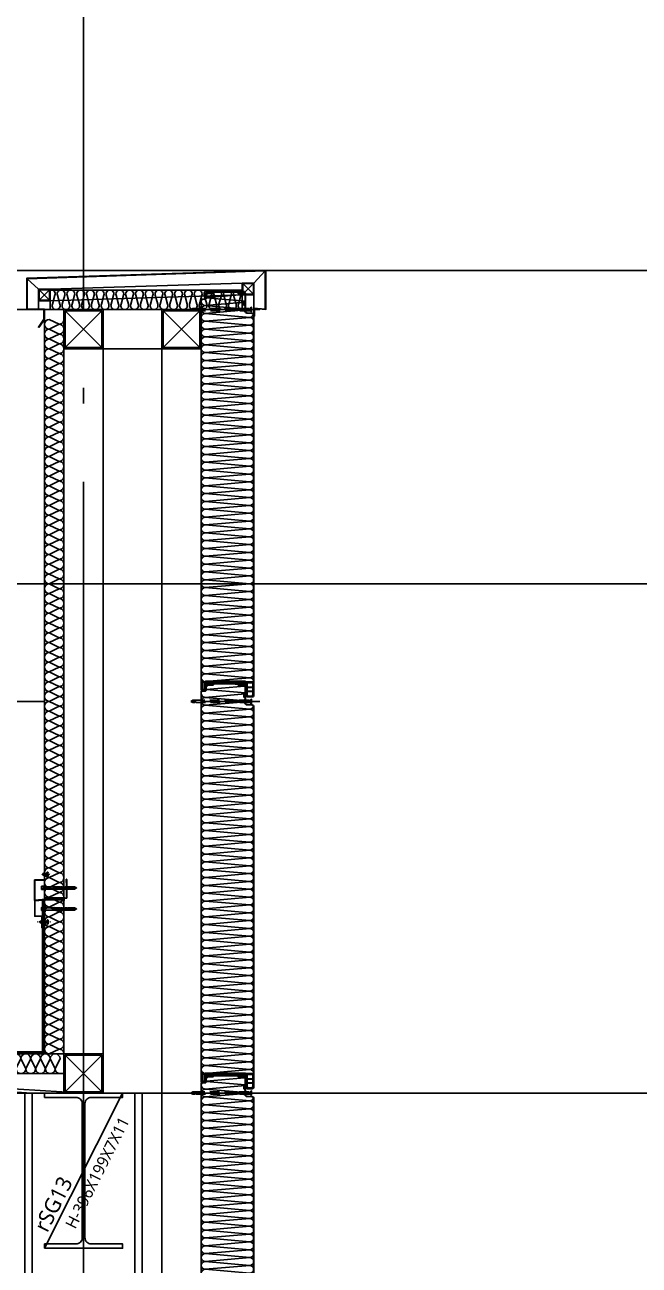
# Model space of a CAD drawing. Header units: millimetres. Extents: x 0 to 672800, y 0 to 118800.
# Drawn here: x 435750 to 437318, y 32004 to 35171 of the extents above; entities that cross this region are included whole.
import ezdxf
from ezdxf.enums import TextEntityAlignment as Align

# ---------------------------------------------------------------- set-up
doc = ezdxf.new("R2010")
doc.units = ezdxf.units.MM
doc.header["$LTSCALE"] = 200
for name, pattern in [('CEN-GAUN', [32.2, 30, -1, 0.2, -1]), ('HIDDEN', [0.375, 0.25, -0.125]), ('XR-A-SECTION$0$CEN-OC', [10, 9.25, -0.25, 0.25, -0.25])]:
    doc.linetypes.add(name, pattern=pattern)
doc.layers.get('DEFPOINTS').update_dxf_attribs({"color": 137})
for name, color, linetype in [('0-S-col', 4, 'Continuous'), ('01하지철물', 253, 'Continuous'), ('09GIRDER', 2, 'Continuous'), ('161', 161, 'Continuous'), ('6ELE', 6, 'Continuous'), ('7', 7, 'Continuous'), ('8ELE', 8, 'Continuous'), ('BOLT', 8, 'Continuous'), ('CEN', 1, 'CEN-GAUN'), ('CON', 2, 'Continuous'), ('CTR', 1, 'XR-A-SECTION$0$CEN-OC'), ('ELE-4', 4, 'Continuous'), ('ELE-6', 6, 'Continuous'), ('ELE-8', 8, 'Continuous'), ('HAT-INS', 252, 'Continuous'), ('HAT-INS1', 252, 'Continuous'), ('Insul', 252, 'Continuous'), ('PANEL', 6, 'Continuous'), ('S-253', 252, 'Continuous'), ('STEEL-E', 6, 'Continuous'), ('STL', 4, 'Continuous'), ('SYP_FLASHING', 5, 'Continuous'), ('SYP_INSUL', 252, 'Continuous'), ('SYP_RIVET', 11, 'Continuous'), ('WALL', 2, 'Continuous'), ('XR-SECTION$0$AA-WAXS-FRPR', 251, 'Continuous')]:
    doc.layers.add(name, color=color, linetype=linetype)
doc.styles.add('스타일1', font='malgun.ttf')

# ---------------------------------------------------------------- blocks, each defined once
blk = doc.blocks.new('*U294')
at = {"layer": 'HAT-INS'}
for points in [[(0, 0, 0.414214), (0.25, 0.25), (0, 0.75, -1), (0.5, 0.75), (0.25, 0.25, 0.414214), (0.5, 0)], [(0.5, 0, 0.414214), (0.75, 0.25), (0.5, 0.75, -1), (1, 0.75), (0.75, 0.25, 0.414214), (1, 0)], [(1, 0, 0.414214), (1.25, 0.25), (1, 0.75, -1), (1.5, 0.75), (1.25, 0.25, 0.414214), (1.5, 0)], [(1.5, 0, 0.414214), (1.75, 0.25), (1.5, 0.75, -1), (2, 0.75), (1.75, 0.25, 0.414214), (2, 0)], [(2, 0, 0.414214), (2.25, 0.25), (2, 0.75, -1), (2.5, 0.75), (2.25, 0.25, 0.414214), (2.5, 0)], [(2.5, 0, 0.414214), (2.75, 0.25), (2.5, 0.75, -1), (3, 0.75), (2.75, 0.25, 0.414214), (3, 0)], [(3, 0, 0.414214), (3.25, 0.25), (3, 0.75, -1), (3.5, 0.75), (3.25, 0.25, 0.414214), (3.5, 0)], [(3.5, 0, 0.414214), (3.75, 0.25), (3.5, 0.75, -1), (4, 0.75), (3.75, 0.25, 0.414214), (4, 0)], [(4, 0, 0.414214), (4.25, 0.25), (4, 0.75, -1), (4.5, 0.75), (4.25, 0.25, 0.414214), (4.5, 0)], [(4.5, 0, 0.414214), (4.75, 0.25), (4.5, 0.75, -1), (5, 0.75), (4.75, 0.25, 0.414214), (5, 0)], [(5, 0, 0.414214), (5.25, 0.25), (5, 0.75, -1), (5.5, 0.75), (5.25, 0.25, 0.414214), (5.5, 0)], [(5.5, 0, 0.414214), (5.75, 0.25), (5.5, 0.75, -1), (6, 0.75), (5.75, 0.25, 0.414214), (6, 0)], [(6, 0, 0.414214), (6.25, 0.25), (6, 0.75, -1), (6.5, 0.75), (6.25, 0.25, 0.414214), (6.5, 0)], [(6.5, 0, 0.414214), (6.75, 0.25), (6.5, 0.75, -1), (7, 0.75), (6.75, 0.25, 0.414214), (7, 0)], [(7, 0, 0.414214), (7.25, 0.25), (7, 0.75, -1), (7.5, 0.75), (7.25, 0.25, 0.414214), (7.5, 0)], [(7.5, 0, 0.414214), (7.75, 0.25), (7.5, 0.75, -1), (8, 0.75), (7.75, 0.25, 0.414214), (8, 0)], [(8, 0, 0.414214), (8.25, 0.25), (8, 0.75, -1), (8.5, 0.75), (8.25, 0.25, 0.414214), (8.5, 0)], [(8.5, 0, 0.414214), (8.75, 0.25), (8.5, 0.75, -1), (9, 0.75), (8.75, 0.25, 0.414214), (9, 0)], [(9, 0, 0.414214), (9.25, 0.25), (9, 0.75, -1), (9.5, 0.75), (9.25, 0.25, 0.414214), (9.5, 0)], [(9.5, 0, 0.414214), (9.75, 0.25), (9.5, 0.75, -1), (10, 0.75), (9.75, 0.25, 0.414214), (10, 0)], [(10, 0, 0.414214), (10.25, 0.25), (10, 0.75, -1), (10.5, 0.75), (10.25, 0.25, 0.414214), (10.5, 0)], [(10.5, 0, 0.414214), (10.75, 0.25), (10.5, 0.75, -1), (11, 0.75), (10.75, 0.25, 0.414214), (11, 0)], [(11, 0, 0.414214), (11.25, 0.25), (11, 0.75, -1), (11.5, 0.75), (11.25, 0.25, 0.414214), (11.5, 0)], [(11.5, 0, 0.414214), (11.75, 0.25), (11.5, 0.75, -1), (12, 0.75), (11.75, 0.25, 0.414214), (12, 0)], [(12, 0, 0.414214), (12.25, 0.25), (12, 0.75, -1), (12.5, 0.75), (12.25, 0.25, 0.414214), (12.5, 0)], [(12.5, 0, 0.414214), (12.75, 0.25), (12.5, 0.75, -1), (13, 0.75), (12.75, 0.25, 0.414214), (13, 0)], [(13, 0, 0.414214), (13.25, 0.25), (13, 0.75, -1), (13.5, 0.75), (13.25, 0.25, 0.414214), (13.5, 0)], [(13.5, 0, 0.414214), (13.75, 0.25), (13.5, 0.75, -1), (14, 0.75), (13.75, 0.25, 0.414214), (14, 0)], [(14, 0, 0.414214), (14.25, 0.25), (14, 0.75, -1), (14.5, 0.75), (14.25, 0.25, 0.414214), (14.5, 0)], [(14.5, 0, 0.414214), (14.75, 0.25), (14.5, 0.75, -1), (15, 0.75), (14.75, 0.25, 0.414214), (15, 0)], [(15, 0, 0.414214), (15.25, 0.25), (15, 0.75, -1), (15.5, 0.75), (15.25, 0.25, 0.414214), (15.5, 0)], [(15.5, 0, 0.414214), (15.75, 0.25), (15.5, 0.75, -1), (16, 0.75), (15.75, 0.25, 0.414214), (16, 0)], [(16, 0, 0.414214), (16.25, 0.25), (16, 0.75, -1), (16.5, 0.75), (16.25, 0.25, 0.414214), (16.5, 0)], [(16.5, 0, 0.414214), (16.75, 0.25), (16.5, 0.75, -1), (17, 0.75), (16.75, 0.25, 0.414214), (17, 0)], [(17, 0, 0.414214), (17.25, 0.25), (17, 0.75, -1), (17.5, 0.75), (17.25, 0.25, 0.414214), (17.5, 0)], [(17.5, 0, 0.414214), (17.75, 0.25), (17.5, 0.75, -1), (18, 0.75), (17.75, 0.25, 0.414214), (18, 0)], [(18, 0, 0.414214), (18.25, 0.25), (18, 0.75, -1), (18.5, 0.75), (18.25, 0.25, 0.414214), (18.5, 0)], [(18.5, 0, 0.414214), (18.75, 0.25), (18.5, 0.75, -1), (19, 0.75), (18.75, 0.25, 0.414214), (19, 0)], [(19, 0, 0.414214), (19.25, 0.25), (19, 0.75, -1), (19.5, 0.75), (19.25, 0.25, 0.414214), (19.5, 0)], [(19.5, 0, 0.414214), (19.75, 0.25), (19.5, 0.75, -1), (20, 0.75), (19.75, 0.25, 0.414214), (20, 0)], [(20, 0, 0.414214), (20.25, 0.25), (20, 0.75, -1), (20.5, 0.75), (20.25, 0.25, 0.414214), (20.5, 0)], [(20.5, 0, 0.414214), (20.75, 0.25), (20.5, 0.75, -1), (21, 0.75), (20.75, 0.25, 0.414214), (21, 0)], [(21, 0, 0.414214), (21.25, 0.25), (21, 0.75, -1), (21.5, 0.75), (21.25, 0.25, 0.414214), (21.5, 0)], [(21.5, 0, 0.414214), (21.75, 0.25), (21.5, 0.75, -1), (22, 0.75), (21.75, 0.25, 0.414214), (22, 0)], [(22, 0, 0.414214), (22.25, 0.25), (22, 0.75, -1), (22.5, 0.75), (22.25, 0.25, 0.414214), (22.5, 0)], [(22.5, 0, 0.414214), (22.75, 0.25), (22.5, 0.75, -1), (23, 0.75), (22.75, 0.25, 0.414214), (23, 0)], [(23, 0, 0.414214), (23.25, 0.25), (23, 0.75, -1), (23.5, 0.75), (23.25, 0.25, 0.414214), (23.5, 0)], [(23.5, 0, 0.414214), (23.75, 0.25), (23.5, 0.75, -1), (24, 0.75), (23.75, 0.25, 0.414214), (24, 0)], [(24, 0, 0.414214), (24.25, 0.25), (24, 0.75, -1), (24.5, 0.75), (24.25, 0.25, 0.414214), (24.5, 0)], [(24.5, 0, 0.414214), (24.75, 0.25), (24.5, 0.75, -1), (25, 0.75), (24.75, 0.25, 0.414214), (25, 0)], [(25, 0, 0.414214), (25.25, 0.25), (25, 0.75, -1), (25.5, 0.75), (25.25, 0.25, 0.414214), (25.5, 0)], [(25.5, 0, 0.414214), (25.75, 0.25), (25.5, 0.75, -1), (26, 0.75), (25.75, 0.25, 0.414214), (26, 0)], [(26, 0, 0.414214), (26.25, 0.25), (26, 0.75, -1), (26.5, 0.75), (26.25, 0.25, 0.414214), (26.5, 0)], [(26.5, 0, 0.414214), (26.75, 0.25), (26.5, 0.75, -1), (27, 0.75), (26.75, 0.25, 0.414214), (27, 0)], [(27, 0, 0.414214), (27.25, 0.25), (27, 0.75, -1), (27.5, 0.75), (27.25, 0.25, 0.414214), (27.5, 0)], [(27.5, 0, 0.414214), (27.75, 0.25), (27.5, 0.75, -1), (28, 0.75), (27.75, 0.25, 0.414214), (28, 0)], [(28, 0, 0.414214), (28.25, 0.25), (28, 0.75, -1), (28.5, 0.75), (28.25, 0.25, 0.414214), (28.5, 0)], [(28.5, 0, 0.414214), (28.75, 0.25), (28.5, 0.75, -1), (29, 0.75), (28.75, 0.25, 0.414214), (29, 0)], [(29, 0, 0.414214), (29.25, 0.25), (29, 0.75, -1), (29.5, 0.75), (29.25, 0.25, 0.414214), (29.5, 0)], [(29.5, 0, 0.414214), (29.75, 0.25), (29.5, 0.75, -1), (30, 0.75), (29.75, 0.25, 0.414214), (30, 0)], [(30, 0, 0.414214), (30.25, 0.25), (30, 0.75, -1), (30.5, 0.75), (30.25, 0.25, 0.414214), (30.5, 0)], [(30.5, 0, 0.414214), (30.75, 0.25), (30.5, 0.75, -1), (31, 0.75), (30.75, 0.25, 0.414214), (31, 0)], [(31, 0, 0.414214), (31.25, 0.25), (31, 0.75, -1), (31.5, 0.75), (31.25, 0.25, 0.414214), (31.5, 0)], [(31.5, 0, 0.414214), (31.75, 0.25), (31.5, 0.75, -1), (32, 0.75), (31.75, 0.25, 0.414214), (32, 0)], [(32, 0, 0.414214), (32.25, 0.25), (32, 0.75, -1), (32.5, 0.75), (32.25, 0.25, 0.414214), (32.5, 0)], [(32.5, 0, 0.414214), (32.75, 0.25), (32.5, 0.75, -1), (33, 0.75), (32.75, 0.25, 0.414214), (33, 0)], [(33, 0, 0.414214), (33.25, 0.25), (33, 0.75, -1), (33.5, 0.75), (33.25, 0.25, 0.414214), (33.5, 0)], [(33.5, 0, 0.414214), (33.75, 0.25), (33.5, 0.75, -1), (34, 0.75), (33.75, 0.25, 0.414214), (34, 0)], [(34, 0, 0.414214), (34.25, 0.25), (34, 0.75, -1), (34.5, 0.75), (34.25, 0.25, 0.414214), (34.5, 0)], [(34.5, 0, 0.414214), (34.75, 0.25), (34.5, 0.75, -1), (35, 0.75), (34.75, 0.25, 0.414214), (35, 0)], [(35, 0, 0.414214), (35.25, 0.25), (35, 0.75, -1), (35.5, 0.75), (35.25, 0.25, 0.414214), (35.5, 0)], [(35.5, 0, 0.414214), (35.75, 0.25), (35.5, 0.75, -1), (36, 0.75), (35.75, 0.25, 0.414214), (36, 0)], [(36, 0, 0.414214), (36.25, 0.25), (36, 0.75, -1), (36.5, 0.75), (36.25, 0.25, 0.414214), (36.5, 0)], [(36.5, 0, 0.414214), (36.75, 0.25), (36.5, 0.75, -1), (37, 0.75), (36.75, 0.25, 0.414214), (37, 0)], [(37, 0, 0.414214), (37.25, 0.25), (37, 0.75, -1), (37.5, 0.75), (37.25, 0.25, 0.414214), (37.5, 0)]]:
    blk.add_lwpolyline(points, format="xyb", dxfattribs=at)
blk = doc.blocks.new('*U278')
at = {"layer": 'HAT-INS'}
for points in [[(0, 0, 0.414214), (0.25, 0.25), (0, 0.75, -1), (0.5, 0.75), (0.25, 0.25, 0.414214), (0.5, 0)], [(0.5, 0, 0.414214), (0.75, 0.25), (0.5, 0.75, -1), (1, 0.75), (0.75, 0.25, 0.414214), (1, 0)], [(1, 0, 0.414214), (1.25, 0.25), (1, 0.75, -1), (1.5, 0.75), (1.25, 0.25, 0.414214), (1.5, 0)], [(1.5, 0, 0.414214), (1.75, 0.25), (1.5, 0.75, -1), (2, 0.75), (1.75, 0.25, 0.414214), (2, 0)], [(2, 0, 0.414214), (2.25, 0.25), (2, 0.75, -1), (2.5, 0.75), (2.25, 0.25, 0.414214), (2.5, 0)], [(2.5, 0, 0.414214), (2.75, 0.25), (2.5, 0.75, -1), (3, 0.75), (2.75, 0.25, 0.414214), (3, 0)], [(3, 0, 0.414214), (3.25, 0.25), (3, 0.75, -1), (3.5, 0.75), (3.25, 0.25, 0.414214), (3.5, 0)], [(3.5, 0, 0.414214), (3.75, 0.25), (3.5, 0.75, -1), (4, 0.75), (3.75, 0.25, 0.414214), (4, 0)], [(4, 0, 0.414214), (4.25, 0.25), (4, 0.75, -1), (4.5, 0.75), (4.25, 0.25, 0.414214), (4.5, 0)], [(4.5, 0, 0.414214), (4.75, 0.25), (4.5, 0.75, -1), (5, 0.75), (4.75, 0.25, 0.414214), (5, 0)], [(5, 0, 0.414214), (5.25, 0.25), (5, 0.75, -1), (5.5, 0.75), (5.25, 0.25, 0.414214), (5.5, 0)], [(5.5, 0, 0.414214), (5.75, 0.25), (5.5, 0.75, -1), (6, 0.75), (5.75, 0.25, 0.414214), (6, 0)], [(6, 0, 0.414214), (6.25, 0.25), (6, 0.75, -1), (6.5, 0.75), (6.25, 0.25, 0.414214), (6.5, 0)], [(6.5, 0, 0.414214), (6.75, 0.25), (6.5, 0.75, -1), (7, 0.75), (6.75, 0.25, 0.414214), (7, 0)], [(7, 0, 0.414214), (7.25, 0.25), (7, 0.75, -1), (7.5, 0.75), (7.25, 0.25, 0.414214), (7.5, 0)], [(7.5, 0, 0.414214), (7.75, 0.25), (7.5, 0.75, -1), (8, 0.75), (7.75, 0.25, 0.414214), (8, 0)], [(8, 0, 0.414214), (8.25, 0.25), (8, 0.75, -1), (8.5, 0.75), (8.25, 0.25, 0.414214), (8.5, 0)], [(8.5, 0, 0.414214), (8.75, 0.25), (8.5, 0.75, -1), (9, 0.75), (8.75, 0.25, 0.414214), (9, 0)], [(9, 0, 0.414214), (9.25, 0.25), (9, 0.75, -1), (9.5, 0.75), (9.25, 0.25, 0.414214), (9.5, 0)], [(9.5, 0, 0.414214), (9.75, 0.25), (9.5, 0.75, -1), (10, 0.75), (9.75, 0.25, 0.414214), (10, 0)]]:
    blk.add_lwpolyline(points, format="xyb", dxfattribs=at)
blk = doc.blocks.new('SCW-1')
at = {"layer": 'BOLT', "color": 8, "linetype": 'HIDDEN', "ltscale": 0.5}
for p, q in [((150, 3), (150, 9)), ((154.1, 12), (151.1, 9)), ((151.1, 9), (151.1, 3)), ((151.1, 3), (154.1, 0)), ((153.1, 5.4), (153.1, 6.6)), ((153.1, 6.6), (154.5, 6.6)), ((154.5, 5.4), (153.1, 5.4)), ((154.5, 12), (154.1, 12)), ((154.1, 0), (154.5, 0)), ((154.5, 6.6), (154.5, 12)), ((154.5, 0), (154.5, 5.4))]:
    blk.add_line(p, q, dxfattribs=at)
for points in [[(0, 6), (9, 7), (11, 9), (12, 7), (10, 3)], [(10, 3), (5, 3), (0, 6), (5, 9), (11, 9)], [(150, 3), (10, 3)], [(11, 9), (150, 9)]]:
    blk.add_lwpolyline(points, dxfattribs=at)
for centre, start, end in [((150.6, 9.2), 199.4712, 340.5288), ((150.6, 2.8), 19.4712, 160.5288)]:
    blk.add_arc(centre, 0.6, start, end, dxfattribs=at)
blk = doc.blocks.new('PANEL-135')
at = {"layer": '161'}
for p, q in [((150, 0), (0, 0)), ((150, -1000), (0, -1000))]:
    blk.add_line(p, q, dxfattribs=at)
at = {"layer": 'BOLT', "color": 8, "linetype": 'HIDDEN', "ltscale": 0.5}
for p, q in [((37.8, 20.4), (41.2, 17)), ((37.8, 19.3), (40.8, 16.3)), ((37.8, 8.7), (40.8, 11.7)), ((37.8, 7.6), (41.2, 11)), ((37.8, 6.4), (41.2, 3)), ((37.8, 5.3), (40.8, 2.3)), ((41.2, 17), (41.2, 11)), ((41.2, 3), (41.2, -3)), ((37.8, -5.3), (40.8, -2.3)), ((37.8, -6.1), (37.8, -6.1)), ((38.6, -5.6), (41.2, -3))]:
    blk.add_line(p, q, dxfattribs=at)
at = {"layer": 'HAT-INS1'}
for points in [[(137, 30.5), (39.6, 38.9)], [(37.8, 21.4), (137, 30)]]:
    blk.add_lwpolyline(points, dxfattribs=at)
for points in [[(147.4, 26.4, -0.625476), (139.5, 10.2), (37.8, 19.1)], [(37.8, 1.4), (139.5, 10.2, -1), (139.5, -9.8), (37.8, -0.9)], [(25.8, -19.8), (139.5, -9.8, -1), (139.5, -29.8), (25.8, -19.8), (25.8, -19.8, 1), (25.8, -39.8, 1)], [(25.8, -39.8), (139.5, -29.8, -1), (139.5, -49.8), (25.8, -39.8), (25.8, -39.8, 1), (25.8, -59.8, 1)], [(16.1, -12.4, 0.338737), (25.8, -19.8)], [(25.8, -59.8), (139.5, -49.8, -1), (139.5, -69.8), (25.8, -59.8), (25.8, -59.8, 1), (25.8, -79.8, 1)], [(25.8, -79.8), (139.5, -69.8, -1), (139.5, -89.8), (25.8, -79.8), (25.8, -79.8, 1), (25.8, -99.8, 1)], [(25.8, -99.8), (139.5, -89.8, -1), (139.5, -109.8), (25.8, -99.8), (25.8, -99.8, 1), (25.8, -119.8, 1)], [(25.8, -119.8), (139.5, -109.8, -1), (139.5, -129.8), (25.8, -119.8), (25.8, -119.8, 1), (25.8, -139.8, 1)], [(25.8, -139.8), (139.5, -129.8, -1), (139.5, -149.8), (25.8, -139.8), (25.8, -139.8, 1), (25.8, -159.8, 1)], [(25.8, -159.8), (139.5, -149.8, -1), (139.5, -169.8), (25.8, -159.8), (25.8, -159.8, 1), (25.8, -179.8, 1)], [(25.8, -179.8), (139.5, -169.8, -1), (139.5, -189.8), (25.8, -179.8), (25.8, -179.8, 1), (25.8, -199.8, 1)], [(25.8, -199.8), (139.5, -189.8, -1), (139.5, -209.8), (25.8, -199.8), (25.8, -199.8, 1), (25.8, -219.8, 1)], [(25.8, -219.8), (139.5, -209.8, -1), (139.5, -229.8), (25.8, -219.8), (25.8, -219.8, 1), (25.8, -239.8, 1)], [(25.8, -239.8), (139.5, -229.8, -1), (139.5, -249.8), (25.8, -239.8), (25.8, -239.8, 1), (25.8, -259.8, 1)], [(25.8, -259.8), (139.5, -249.8, -1), (139.5, -269.8), (25.8, -259.8), (25.8, -259.8, 1), (25.8, -279.8, 1)], [(25.8, -279.8), (139.5, -269.8, -1), (139.5, -289.8), (25.8, -279.8), (25.8, -279.8, 1), (25.8, -299.8, 1)], [(25.8, -299.8), (139.5, -289.8, -1), (139.5, -309.8), (25.8, -299.8), (25.8, -299.8, 1), (25.8, -319.8, 1)], [(25.8, -319.8), (139.5, -309.8, -1), (139.5, -329.8), (25.8, -319.8), (25.8, -319.8, 1), (25.8, -339.8, 1)], [(25.8, -339.8), (139.5, -329.8, -1), (139.5, -349.8), (25.8, -339.8), (25.8, -339.8, 1), (25.8, -359.8, 1)], [(25.8, -359.8), (139.5, -349.8, -1), (139.5, -369.8), (25.8, -359.8), (25.8, -359.8, 1), (25.8, -379.8, 1)], [(25.8, -379.8), (139.5, -369.8, -1), (139.5, -389.8), (25.8, -379.8), (25.8, -379.8, 1), (25.8, -399.8, 1)], [(25.8, -399.8), (139.5, -389.8, -1), (139.5, -409.8), (25.8, -399.8), (25.8, -399.8, 1), (25.8, -419.8, 1)], [(25.8, -419.8), (139.5, -409.8, -1), (139.5, -429.8), (25.8, -419.8), (25.8, -419.8, 1), (25.8, -439.8, 1)], [(25.8, -439.8), (139.5, -429.8, -1), (139.5, -449.8), (25.8, -439.8), (25.8, -439.8, 1), (25.8, -459.8, 1)], [(25.8, -459.8), (139.5, -449.8, -1), (139.5, -469.8), (25.8, -459.8), (25.8, -459.8, 1), (25.8, -479.8, 1)], [(25.8, -479.8), (139.5, -469.8, -1), (139.5, -489.8), (25.8, -479.8), (25.8, -479.8, 1), (25.8, -499.8, 1)], [(25.8, -499.8), (139.5, -489.8, -1), (139.5, -509.8), (25.8, -499.8), (25.8, -499.8, 1), (25.8, -519.8, 1)], [(25.8, -519.8), (139.5, -509.8, -1), (139.5, -529.8), (25.8, -519.8), (25.8, -519.8, 1), (25.8, -539.8, 1)], [(25.8, -539.8), (139.5, -529.8, -1), (139.5, -549.8), (25.8, -539.8), (25.8, -539.8, 1), (25.8, -559.8, 1)], [(25.8, -559.8), (139.5, -549.8, -1), (139.5, -569.8), (25.8, -559.8), (25.8, -559.8, 1), (25.8, -579.8, 1)], [(25.8, -579.8), (139.5, -569.8, -1), (139.5, -589.8), (25.8, -579.8), (25.8, -579.8, 1), (25.8, -599.8, 1)], [(25.8, -599.8), (139.5, -589.8, -1), (139.5, -609.8), (25.8, -599.8), (25.8, -599.8, 1), (25.8, -619.8, 1)], [(25.8, -619.8), (139.5, -609.8, -1), (139.5, -629.8), (25.8, -619.8), (25.8, -619.8, 1), (25.8, -639.8, 1)], [(25.8, -639.8), (139.5, -629.8, -1), (139.5, -649.8), (25.8, -639.8), (25.8, -639.8, 1), (25.8, -659.8, 1)], [(25.8, -659.8), (139.5, -649.8, -1), (139.5, -669.8), (25.8, -659.8), (25.8, -659.8, 1), (25.8, -679.8, 1)], [(25.8, -679.8), (139.5, -669.8, -1), (139.5, -689.8), (25.8, -679.8), (25.8, -679.8, 1), (25.8, -699.8, 1)], [(25.8, -699.8), (139.5, -689.8, -1), (139.5, -709.8), (25.8, -699.8), (25.8, -699.8, 1), (25.8, -719.8, 1)], [(25.8, -719.8), (139.5, -709.8, -1), (139.5, -729.8), (25.8, -719.8), (25.8, -719.8, 1), (25.8, -739.8, 1)], [(25.8, -739.8), (139.5, -729.8, -1), (139.5, -749.8), (25.8, -739.8), (25.8, -739.8, 1), (25.8, -759.8, 1)], [(25.8, -759.8), (139.5, -749.8, -1), (139.5, -769.8), (25.8, -759.8), (25.8, -759.8, 1), (25.8, -779.8, 1)], [(25.8, -779.8), (139.5, -769.8, -1), (139.5, -789.8), (25.8, -779.8), (25.8, -779.8, 1), (25.8, -799.8, 1)], [(25.8, -799.8), (139.5, -789.8, -1), (139.5, -809.8), (25.8, -799.8), (25.8, -799.8, 1), (25.8, -819.8, 1)], [(25.8, -819.8), (139.5, -809.8, -1), (139.5, -829.8), (25.8, -819.8), (25.8, -819.8, 1), (25.8, -839.8, 1)], [(25.8, -839.8), (139.5, -829.8, -1), (139.5, -849.8), (25.8, -839.8), (25.8, -839.8, 1), (25.8, -859.8, 1)], [(25.8, -859.8), (139.5, -849.8, -1), (139.5, -869.8), (25.8, -859.8), (25.8, -859.8, 1), (25.8, -879.8, 1)], [(25.8, -879.8), (139.5, -869.8, -1), (139.5, -889.8), (25.8, -879.8), (25.8, -879.8, 1), (25.8, -899.8, 1)], [(25.8, -899.8), (139.5, -889.8, -1), (139.5, -909.8), (25.8, -899.8), (25.8, -899.8, 1), (25.8, -919.8, 1)], [(25.8, -919.8), (139.5, -909.8, -1), (139.5, -929.8), (25.8, -919.8), (25.8, -919.8, 1), (25.8, -939.8, 1)], [(129.1, -948.8), (25.8, -939.8), (25.8, -939.8, 0.541794), (16.7, -953.8, 0.541794)], [(25.8, -939.8), (139.5, -929.8, -1), (139.5, -949.8), (138.9, -949.7)]]:
    blk.add_lwpolyline(points, format="xyb", dxfattribs=at)
at = {"layer": 'Insul', "color": 251}
for p, q in [((18.3, -964.5), (18.3, -973.7)), ((32.3, -964.5), (18.3, -964.5)), ((32.3, -973.7), (18.3, -973.7)), ((18.3, -974.7), (18.3, -983)), ((32.3, -974.7), (18.3, -974.7)), ((32.3, -964.5), (32.3, -973.7)), ((32.3, -974.7), (32.3, -983)), ((29, -986.4), (21.7, -986.4))]:
    blk.add_line(p, q, dxfattribs=at)
for points in [[(135.1, 38.5), (136, 38.5, 0.414214), (136.3, 38.8), (136.3, 39), (136.3, 39.5, 0.414214), (133.3, 42.5), (128.3, 43.2), (120.8, 43.2, -0.414214), (120.3, 43.7), (120.3, 44, -0.414214), (120.8, 44.5), (133.9, 44.5), (135.5, 44.1, 0.487928), (135.9, 44.4), (135.9, 44.5, 0.414214), (133.9, 46.5), (82.3, 46.5), (40.6, 46.5, 0.414214), (38.6, 44.5), (38.6, 44.4, 0.487928), (39, 44.1), (40.6, 44.5), (53.7, 44.5, -0.414214), (54.2, 44), (54.2, 43.7, -0.414214), (53.7, 43.2), (46.1, 43.2), (41.1, 42.5, 0.414214), (38.1, 39.5), (38.1, 39), (38.1, 38.8, 0.414214), (38.4, 38.5), (39.3, 38.5, 0.414214), (39.6, 38.8), (39.6, 39, -0.414214), (41.1, 40.5), (46.1, 41.2), (54.7, 41.2, 0.414214), (56.2, 42.7), (56.2, 44, -0.414214), (56.7, 44.5), (82.3, 44.5), (117.8, 44.5, -0.414214), (118.3, 44), (118.3, 42.7, 0.414214), (119.8, 41.2), (128.3, 41.2), (133.3, 40.5, -0.414214), (134.8, 39), (134.8, 38.8, 0.414214)], [(135.1, 38.5), (136, 38.5, 0.414214), (136.3, 38.8), (136.3, 39), (136.3, 39.5, 0.414214), (133.3, 42.5), (128.3, 43.2), (120.8, 43.2, -0.414214), (120.3, 43.7), (120.3, 44, -0.414214), (120.8, 44.5), (133.9, 44.5), (135.5, 44.1, 0.487928), (135.9, 44.4), (135.9, 44.5, 0.414214), (133.9, 46.5), (82.3, 46.5), (40.6, 46.5, 0.414214), (38.6, 44.5), (38.6, 44.4, 0.487928), (39, 44.1), (40.6, 44.5), (53.7, 44.5, -0.414214), (54.2, 44), (54.2, 43.7, -0.414214), (53.7, 43.2), (46.1, 43.2), (41.1, 42.5, 0.414214), (38.1, 39.5), (38.1, 39), (38.1, 38.8, 0.414214), (38.4, 38.5), (39.3, 38.5, 0.414214), (39.6, 38.8), (39.6, 39, -0.414214), (41.1, 40.5), (46.1, 41.2), (54.7, 41.2, 0.414214), (56.2, 42.7), (56.2, 44, -0.414214), (56.7, 44.5), (82.3, 44.5), (117.8, 44.5, -0.414214), (118.3, 44), (118.3, 42.7, 0.414214), (119.8, 41.2), (128.3, 41.2), (133.3, 40.5, -0.414214), (134.8, 39), (134.8, 38.8, 0.414214)], [(148.7, -968.9, -0.414214), (146.2, -971.4), (142.9, -971.4, -0.414214), (140.4, -968.9), (140.4, -953.8, 0.414214), (139.4, -952.8), (136.9, -952.8), (136.9, -951.8), (39, -951.8), (39, -952.8), (35.1, -952.8, 0.414214), (34.1, -953.8), (34.1, -983, -0.414191), (29.1, -988), (21.7, -988, -0.414236), (16.7, -983), (16.7, -949.8), (37, -949.8), (37, -948.8), (138.9, -948.8), (138.9, -949.8), (148.7, -949.8)], [(148.7, -968.9, -0.414214), (146.2, -971.4), (142.9, -971.4, -0.414214), (140.4, -968.9), (140.4, -953.8, 0.414214), (139.4, -952.8), (136.9, -952.8), (136.9, -951.8), (39, -951.8), (39, -952.8), (35.1, -952.8, 0.414214), (34.1, -953.8), (34.1, -983, -0.414191), (29.1, -988), (21.7, -988, -0.414236), (16.7, -983), (16.7, -949.8), (37, -949.8), (37, -948.8), (138.9, -948.8), (138.9, -949.8), (148.7, -949.8)], [(142, -951.4), (147, -951.4), (147, -968.9, -0.414214), (146.2, -969.7), (142.9, -969.7, -0.414214), (142, -968.9)]]:
    blk.add_lwpolyline(points, format="xyb", close=True, dxfattribs=at)
blk.add_lwpolyline([(32.3, -952.5), (32.3, -963.5), (18.3, -963.5), (18.3, -952.5)], close=True, dxfattribs=at)
for centre, start, end in [((21.7, -983), 180, 270.0043), ((29, -983), 270.0043, 0)]:
    blk.add_arc(centre, 3.35, start, end, dxfattribs=at)
at = {"layer": 'PANEL', "ltscale": 3}
for points in [[(44, 43.3), (44, 44.1), (39, 44.1, 0.414214), (37, 42.1), (37, -3.7, -0.39552), (32.8, -8.2), (19.7, -9.1, 0.39896), (15, -14.1), (15, -444.5), (15, -983.8, 0.414242), (20, -988.8), (31.5, -988.8, 0.414191), (35, -985.3), (35, -953.3), (42, -953.3), (42, -952.5), (34.2, -952.5), (34.2, -985.3, -0.414191), (31.5, -988), (20, -988, -0.414242), (15.8, -983.8), (15.8, -444.5), (15.8, -14.1, -0.399273), (19.8, -9.9), (32.8, -9, 0.39552), (37.8, -3.7), (37.8, 42.1, -0.414214), (39, 43.3), (44, 43.3)], [(130.5, 44.1), (130.5, 44.1), (130.5, 43.6), (135.5, 43.6, -0.414214), (137, 42.1), (137, 28.4, 0.414214), (139, 26.4), (148, 26.4, -0.414214), (149.5, 24.9), (149.5, -391.9), (149.5, -969.9, -0.414214), (148, -971.4), (141, -971.4, -0.414214), (139.5, -969.9), (139.5, -952.8), (137, -952.8), (137, -953.3), (139, -953.3), (139, -969.9, 0.414214), (141, -971.9), (148, -971.9, 0.414214), (150, -969.9), (150, -391.9), (150, 24.9, 0.414214), (148, 26.9), (139, 26.9, -0.414214), (137.5, 28.4), (137.5, 42.1, 0.414214), (135.5, 44.1), (130.5, 44.1)]]:
    blk.add_lwpolyline(points, format="xyb", dxfattribs=at)
at = {"layer": 'SYP_INSUL'}
for points in [[(37.8, 41.4), (38.9, 41.5)], [(38.1, 39), (37.8, 39.1)], [(56.2, 43.2), (70.1, 44.5)]]:
    blk.add_lwpolyline(points, dxfattribs=at)
at = {"layer": 'WALL', "color": 3}
blk.add_line((44, 43.3), (44, 43.3), dxfattribs=at)
at = {"xscale": -1}
blk.add_blockref('SCW-1', (176.2, -6), dxfattribs=at)
blk = doc.blocks.new('하지철물')
at = {"layer": '01하지철물', "color": 1}
for p, q in [((46.8, 46.8), (-46.8, -46.8)), ((46.8, -46.8), (-46.8, 46.8))]:
    blk.add_line(p, q, dxfattribs=at)
at = {"layer": '01하지철물'}
for points in [[(-50, -50), (-50, 50), (50, 50), (50, -50)], [(-46.8, -46.8), (-46.8, 46.8), (46.8, 46.8), (46.8, -46.8)]]:
    blk.add_lwpolyline(points, close=True, dxfattribs=at)
blk = doc.blocks.new('STL_30x30')
at = {"layer": 'CTR'}
for p, q in [((1.6, 28.4), (28.4, 1.6)), ((28.4, 28.4), (1.6, 1.6))]:
    blk.add_line(p, q, dxfattribs=at)
at = {"layer": 'ELE-4'}
for points in [[(0, 0), (30, 0), (30, 30), (0, 30)], [(1.6, 1.6), (28.4, 1.6), (28.4, 28.4), (1.6, 28.4)]]:
    blk.add_lwpolyline(points, close=True, dxfattribs=at)
blk = doc.blocks.new('CAP-535X100')
at = {"layer": 'ELE-6'}
blk.add_lwpolyline([(-550, -100), (-60, -100), (-60, -50), (-550, -50)], close=True, dxfattribs=at)
at = {"layer": 'ELE-8'}
for p, q in [((-580, -47.9), (-608.8, -21.1)), ((-30, -32.2), (-1.2, -1.3)), ((-580, -98.8), (-580, -48.9)), ((-580, -78.9), (-59.5, -62.2)), ((-550, -47.9), (-60, -32.2)), ((-550, -50), (-550, -47.9)), ((-60, -50), (-60, -32.2)), ((-30, -96), (-30, -32.2))]:
    blk.add_line(p, q, dxfattribs=at)
at = {"layer": 'Insul'}
for points in [[(-550, -50.3, -0.608337), (-538.2, -63.6), (-544.4, -86.5, 0.524856), (-535, -100, 0.524856), (-525.7, -86.5), (-531.9, -63.6, -1.449198), (-513.2, -63.6), (-519.4, -86.5, 0.524856), (-510, -100, 0.524856), (-500.7, -86.5), (-506.9, -63.6, -1.449198), (-488.2, -63.6), (-494.4, -86.5, 0.524856), (-485, -100, 0.00003), (-485, -100)], [(-485, -100, 0.524856), (-475.7, -86.5), (-481.9, -63.6, -1.449198), (-463.2, -63.6), (-469.4, -86.5, 0.524856), (-460, -100, 0.524856), (-450.7, -86.5), (-456.9, -63.6, -1.449198), (-438.2, -63.6), (-444.4, -86.5, 0.524856), (-435, -100, 0.524856), (-425.7, -86.5), (-431.9, -63.6, -1.449198), (-413.2, -63.6), (-419.4, -86.5, 0.524856), (-410, -100, 0.524856), (-400.7, -86.5), (-406.9, -63.6, -1.449198), (-388.2, -63.6), (-394.4, -86.5, 0.524856), (-385, -100, 0.524856), (-375.7, -86.5), (-381.9, -63.6, -1.449198), (-363.2, -63.6), (-369.4, -86.5, 0.524856), (-360, -100, 0.524856), (-350.7, -86.5), (-356.9, -63.6, -1.449198), (-338.2, -63.6), (-344.4, -86.5, 0.524856), (-335, -100, 0.524856), (-325.7, -86.5), (-331.9, -63.6, -1.449198), (-313.2, -63.6), (-319.4, -86.5, 0.524856), (-310, -100, 0.524856), (-300.7, -86.5), (-306.9, -63.6, -1.449198), (-288.2, -63.6), (-294.4, -86.5, 0.524856), (-285, -100, 0.524856), (-275.7, -86.5), (-281.9, -63.6, -1.449198), (-263.2, -63.6), (-269.4, -86.5, 0.524856), (-260, -100, 0.524856), (-250.7, -86.5), (-256.9, -63.6, -1.449198), (-238.2, -63.6), (-244.4, -86.5, 0.524856), (-235, -100, 0.524856), (-225.7, -86.5), (-231.9, -63.6, -1.449198), (-213.2, -63.6), (-219.4, -86.5, 0.524856), (-210, -100, 0.524856), (-200.7, -86.5), (-206.9, -63.6, -1.449198), (-188.2, -63.6), (-194.4, -86.5, 0.524856), (-185, -100, 0.524856), (-175.7, -86.5), (-181.9, -63.6, -1.449198), (-163.2, -63.6), (-169.4, -86.5, 0.524856), (-160, -100, 0.524856), (-150.7, -86.5), (-156.9, -63.6, -1.449198), (-138.2, -63.6), (-144.4, -86.5, 0.524856), (-135, -100, 0.524856), (-125.7, -86.5), (-131.9, -63.6, -1.449198), (-113.2, -63.6), (-119.4, -86.5, 0.524856), (-110, -100, 0.524856), (-100.7, -86.5), (-106.9, -63.6, -1.449198), (-88.2, -63.6), (-94.4, -86.5, 0.524856), (-85, -100, 0.524856), (-75.7, -86.5), (-81.9, -63.6, -1.449198), (-63.2, -63.6), (-69.4, -86.5, 0.524856), (-60, -100, 0.00003), (-60, -100, 0.00003)]]:
    blk.add_lwpolyline(points, format="xyb", dxfattribs=at)
at = {"layer": 'STL'}
blk.add_lwpolyline([(-579.1, -145.6), (-565, -125), (-565, -98.8), (-608.8, -98.8), (-608.8, -21.1), (-1.2, -1.3), (-1.2, -98.8), (-30, -96), (-30, -117.2), (-28.8, -117.2), (-28.8, -97.2), (0, -100), (0, 0), (-610, -20), (-610, -100), (-566.2, -100), (-566.2, -124.6), (-580.1, -144.9), (-579.1, -145.6)], dxfattribs=at)
at = {"layer": 'S-253'}
for p in [(-580, -77.9), (-60, -62.2)]:
    blk.add_blockref('STL_30x30', p, dxfattribs=at)
blk = doc.blocks.new('SY_Rivet-1')
at = {"layer": 'SYP_RIVET'}
for p, q in [((429222.5, 1015354.2), (429223, 1015352.3)), ((429223.6, 1015341.4), (429222.6, 1015345.3)), ((429223.5, 1015350.4), (429226.8, 1015336.5)), ((429227.4, 1015342.3), (429226.5, 1015346.3)), ((429226.9, 1015335.9), (429227.4, 1015333.9))]:
    blk.add_line(p, q, dxfattribs=at)
blk.add_lwpolyline([(429223.6, 1015341.4, 0.243685), (429220.7, 1015339.2, 0.496046), (429221.8, 1015337.4, 0.240327), (429223.6, 1015338.1, -0.160412), (429226.1, 1015339.6, -0.154154), (429228.7, 1015339.3, 0.228762), (429230.5, 1015339.4, 0.497369), (429230.8, 1015341.5, 0.258254), (429227.4, 1015342.3)], format="xyb", dxfattribs=at)
blk.add_arc((429224.1, 1015348), 3.16, 29.4917, 177.3994, dxfattribs=at)
blk = doc.blocks.new('SY_Rivet-2')
at = {"layer": 'SYP_RIVET'}
for p, q in [((426002.7, 1012608.9), (426000.4, 1012608.9)), ((426029.6, 1012608.9), (426004.8, 1012608.9)), ((426010.1, 1012610.9), (426022.1, 1012610.9)), ((426010.1, 1012606.9), (426022.1, 1012606.9)), ((426033.6, 1012608.9), (426031.7, 1012608.9))]:
    blk.add_line(p, q, dxfattribs=at)
blk.add_lwpolyline([(426010.1, 1012606.9, -0.243685), (426008.6, 1012603.6, -0.496046), (426006.7, 1012604.3, -0.240327), (426006.9, 1012606.2, 0.160412), (426007.8, 1012608.9, 0.154154), (426006.9, 1012611.4, -0.228762), (426006.6, 1012613.2, -0.497369), (426008.5, 1012614, -0.258254), (426010.1, 1012610.9)], format="xyb", dxfattribs=at)
blk.add_arc((426023.6, 1012608.8), 3.16, 286.0461, 73.9539, dxfattribs=at)
blk = doc.blocks.new('zw$2466')
at = {"layer": 'BOLT'}
for p, q in [((3, 82.1), (0, 81)), ((16, 81), (0, 81)), ((0, 81), (0, 80)), ((16, 80), (0, 80)), ((5.5, 89.1), (5.5, 83.1)), ((10.5, 83.1), (10.5, 89.1)), ((13, 82.1), (16, 81)), ((16, 81), (16, 80)), ((11.8, 57.5), (4.5, 60)), ((5, 58.3), (4.5, 58)), ((11.8, 55.5), (4.5, 58)), ((4.5, 58), (5, 57.3)), ((5, 56.3), (4.5, 56)), ((11.8, 53.5), (4.5, 56)), ((4.5, 56), (5, 55.3)), ((5, 54.3), (4.5, 54)), ((11.8, 51.5), (4.5, 54)), ((4.5, 54), (5, 53.3)), ((5, 52.3), (4.5, 52)), ((11.8, 49.5), (4.5, 52)), ((4.5, 52), (5, 51.3)), ((5, 50.3), (4.5, 50)), ((11.8, 47.5), (4.5, 50)), ((4.5, 50), (5, 49.3)), ((5, 48.3), (4.5, 48)), ((11.8, 45.5), (4.5, 48)), ((4.5, 48), (5, 47.3)), ((5, 46.3), (4.5, 46)), ((11.8, 43.5), (4.5, 46)), ((4.5, 46), (5, 45.3)), ((5, 44.3), (4.5, 44)), ((11.8, 41.5), (4.5, 44)), ((4.5, 44), (5, 43.3)), ((5, 42.3), (4.5, 42)), ((11.8, 39.5), (4.5, 42)), ((4.5, 42), (5, 41.3)), ((5, 40.3), (4.5, 40)), ((11.8, 37.5), (4.5, 40)), ((4.5, 40), (5, 39.3)), ((5, 38.3), (4.5, 38)), ((11.8, 35.5), (4.5, 38)), ((4.5, 38), (5, 37.3)), ((5, 36.3), (4.5, 36)), ((4.5, 36), (5, 35.3)), ((11.8, 33.5), (4.5, 36)), ((5, 34.3), (4.5, 34)), ((4.5, 34), (5, 33.3)), ((11.8, 31.5), (4.5, 34)), ((5, 32.3), (4.5, 32)), ((4.5, 32), (5, 31.3)), ((11.8, 29.5), (4.5, 32)), ((11, 58.3), (5, 60.3)), ((5, 59.3), (5, 58.3)), ((11, 56.3), (5, 58.3)), ((11, 55.3), (5, 57.3)), ((5, 57.3), (5, 56.3)), ((11, 54.3), (5, 56.3)), ((11, 53.3), (5, 55.3)), ((5, 55.3), (5, 54.3)), ((11, 52.3), (5, 54.3)), ((11, 51.3), (5, 53.3)), ((5, 53.3), (5, 52.3)), ((11, 50.3), (5, 52.3)), ((11, 49.3), (5, 51.3)), ((5, 51.3), (5, 50.3)), ((11, 48.3), (5, 50.3)), ((11, 47.3), (5, 49.3)), ((5, 49.3), (5, 48.3)), ((11, 46.3), (5, 48.3)), ((5, 47.3), (5, 46.3)), ((11, 45.3), (5, 47.3)), ((11, 44.3), (5, 46.3)), ((11, 43.3), (5, 45.3)), ((5, 45.3), (5, 44.3)), ((11, 42.3), (5, 44.3)), ((11, 41.3), (5, 43.3)), ((5, 43.3), (5, 42.3)), ((11, 40.3), (5, 42.3)), ((11, 39.3), (5, 41.3)), ((5, 41.3), (5, 40.3)), ((11, 38.3), (5, 40.3)), ((11, 37.3), (5, 39.3)), ((5, 39.3), (5, 38.3)), ((11, 36.3), (5, 38.3)), ((5, 37.3), (5, 36.3)), ((11, 35.3), (5, 37.3)), ((11, 34.3), (5, 36.3)), ((5, 35.3), (5, 34.3)), ((11, 33.3), (5, 35.3)), ((11, 32.3), (5, 34.3)), ((5, 33.3), (5, 32.3)), ((11, 31.3), (5, 33.3)), ((11, 30.3), (5, 32.3)), ((11, 57.3), (11, 56.3)), ((11, 56.3), (11.8, 55.5)), ((11.8, 55.5), (11, 55.3)), ((11, 55.3), (11, 54.3)), ((11, 54.3), (11.8, 53.5)), ((11.8, 53.5), (11, 53.3)), ((11, 53.3), (11, 52.3)), ((11, 52.3), (11.8, 51.5)), ((11.8, 51.5), (11, 51.3)), ((11, 51.3), (11, 50.3)), ((11, 50.3), (11.8, 49.5)), ((11.8, 49.5), (11, 49.3)), ((11, 49.3), (11, 48.3)), ((11, 48.3), (11.8, 47.5)), ((11.8, 47.5), (11, 47.3)), ((11, 47.3), (11, 46.3)), ((11, 46.3), (11.8, 45.5)), ((11.8, 45.5), (11, 45.3)), ((11, 45.3), (11, 44.3)), ((11, 44.3), (11.8, 43.5)), ((11.8, 43.5), (11, 43.3)), ((11, 43.3), (11, 42.3)), ((11, 42.3), (11.8, 41.5)), ((11.8, 41.5), (11, 41.3)), ((11, 41.3), (11, 40.3)), ((11, 40.3), (11.8, 39.5)), ((11.8, 39.5), (11, 39.3)), ((11, 39.3), (11, 38.3)), ((11, 38.3), (11.8, 37.5)), ((11.8, 37.5), (11, 37.3)), ((11, 37.3), (11, 36.3)), ((11, 36.3), (11.8, 35.5)), ((11.8, 35.5), (11, 35.3)), ((11, 35.3), (11, 34.3)), ((11, 34.3), (11.8, 33.5)), ((11.8, 33.5), (11, 33.3)), ((11, 33.3), (11, 32.3)), ((11, 32.3), (11.8, 31.5)), ((5, 30.3), (4.5, 30)), ((11.8, 27.5), (4.5, 30)), ((4.5, 30), (5, 29.3)), ((5, 28.3), (4.5, 28)), ((11.8, 25.5), (4.5, 28)), ((4.5, 28), (5, 27.3)), ((5, 26.3), (4.5, 26)), ((11.8, 23.5), (4.5, 26)), ((4.5, 26), (5, 25.3)), ((5, 24.3), (4.5, 24)), ((11.8, 21.5), (4.5, 24)), ((4.5, 24), (5, 23.3)), ((5, 22.3), (4.5, 22)), ((4.5, 22), (5, 21.3)), ((11.8, 19.5), (4.5, 22)), ((5, 20.3), (4.5, 20)), ((11.8, 17.5), (4.5, 20)), ((4.5, 20), (5, 19.3)), ((5, 18.3), (4.5, 18)), ((11.8, 15.5), (4.5, 18)), ((4.5, 18), (5, 17.3)), ((5, 16.3), (4.5, 16)), ((11.8, 13.5), (4.5, 16)), ((4.5, 16), (5, 15.3)), ((5, 14.3), (4.5, 14)), ((11.8, 11.5), (4.5, 14)), ((4.5, 14), (5, 13.3)), ((5, 31.3), (5, 30.3)), ((11, 29.3), (5, 31.3)), ((11, 28.3), (5, 30.3)), ((11, 27.3), (5, 29.3)), ((5, 29.3), (5, 28.3)), ((11, 26.3), (5, 28.3)), ((11, 25.3), (5, 27.3)), ((5, 27.3), (5, 26.3)), ((11, 24.3), (5, 26.3)), ((11, 23.3), (5, 25.3)), ((5, 25.3), (5, 24.3)), ((11, 22.3), (5, 24.3)), ((5, 23.3), (5, 22.3)), ((11, 21.3), (5, 23.3)), ((11, 20.3), (5, 22.3)), ((11, 19.3), (5, 21.3)), ((5, 21.3), (5, 20.3)), ((11, 18.3), (5, 20.3)), ((11, 17.3), (5, 19.3)), ((5, 19.3), (5, 18.3)), ((11, 16.3), (5, 18.3)), ((11, 15.3), (5, 17.3)), ((5, 17.3), (5, 16.3)), ((11, 14.3), (5, 16.3)), ((11, 13.3), (5, 15.3)), ((5, 15.3), (5, 14.3)), ((11, 12.3), (5, 14.3)), ((5, 13.3), (5, 11)), ((11, 11.3), (5, 13.3)), ((11.8, 31.5), (11, 31.3)), ((11, 31.3), (11, 30.3)), ((11, 30.3), (11.8, 29.5)), ((11.8, 29.5), (11, 29.3)), ((11, 29.3), (11, 28.3)), ((11, 28.3), (11.8, 27.5)), ((11.8, 27.5), (11, 27.3)), ((11, 27.3), (11, 26.3)), ((11, 26.3), (11.8, 25.5)), ((11.8, 25.5), (11, 25.3)), ((11, 25.3), (11, 24.3)), ((11, 24.3), (11.8, 23.5)), ((11.8, 23.5), (11, 23.3)), ((11, 23.3), (11, 22.3)), ((11, 22.3), (11.8, 21.5)), ((11.8, 21.5), (11, 21.3)), ((11, 21.3), (11, 20.3)), ((11, 20.3), (11.8, 19.5)), ((11.8, 19.5), (11, 19.3)), ((11, 19.3), (11, 18.3)), ((11, 18.3), (11.8, 17.5)), ((11.8, 17.5), (11, 17.3)), ((11, 17.3), (11, 16.3)), ((11, 16.3), (11.8, 15.5)), ((11.8, 15.5), (11, 15.3)), ((11, 15.3), (11, 14.3)), ((11, 14.3), (11.8, 13.5)), ((11.8, 13.5), (11, 13.3)), ((11, 13.3), (11, 12.3)), ((11, 12.3), (11.8, 11.5)), ((11.8, 11.5), (11, 11.3)), ((11, 11.3), (11, 10))]:
    blk.add_line(p, q, dxfattribs=at)
blk.add_lwpolyline([(13, 83.1), (13, 82.1), (3, 82.1), (3, 83.1)], close=True, dxfattribs=at)
for points in [[(12, 83.1), (12, 89.1), (4, 89.1), (4, 83.1)], [(11, 80), (11, 58.3), (11.8, 57.5), (11, 57.3), (5, 59.3), (4.5, 60), (5, 60.3), (5, 80)], [(8, 0), (7, 9), (5, 11), (7, 12), (11, 10)], [(11, 10), (11, 5), (8, 0), (5, 5), (5, 11)]]:
    blk.add_lwpolyline(points, dxfattribs=at)
at = {"layer": 'BOLT', "color": 0}
blk.add_solid([(16, 81), (0, 81), (16, 80), (0, 80)], dxfattribs=at)
blk = doc.blocks.new('SG-rSG13')
at = {"layer": '09GIRDER'}
blk.add_lwpolyline([(-99.5, -396), (-99.5, -385), (-19.5, -385, 0.414214), (-3.5, -369), (-3.5, -27, 0.414214), (-19.5, -11), (-99.5, -11), (-99.5, 0), (99.5, 0), (99.5, -11), (19.5, -11, 0.414214), (3.5, -27), (3.5, -369, 0.414214), (19.5, -385), (99.5, -385), (99.5, -396)], format="xyb", close=True, dxfattribs=at)
at = {"layer": 'DEFPOINTS'}
blk.add_line((-99.5, -396), (99.5, 0), dxfattribs=at)
at = {"layer": 'DEFPOINTS', "style": '스타일1'}
for s, height, p in [('H-396X199X7X11', 30, (35.1, -203.1)), ('rSG13', 40, (-77.4, -283.2, 0))]:
    blk.add_text(s, height=height, rotation=63.3193, dxfattribs=at).set_placement(p, align=Align.MIDDLE_CENTER)

msp = doc.modelspace()

# ---------------------------------------------------------------- linework, layer by layer
at = {"layer": '0-S-col', "color": 8}
msp.add_line((435767.5, 32443.6), (432761.1, 32625.4), dxfattribs=at)
for points in [[(435750, 26443.6), (436050, 26443.6), (436050, 32443.6), (435750, 32443.6)], [(435769, 26443.6), (436031, 26443.6), (436031, 32443.6), (435769, 32443.6)]]:
    msp.add_lwpolyline(points, close=True, dxfattribs=at)
at = {"layer": '01하지철물'}
for p, q in [((435950, 34443.6), (435950, 32443.6)), ((436100, 31123.6), (436100, 34393.6)), ((435950, 34343.6), (436100, 34343.6))]:
    msp.add_line(p, q, dxfattribs=at)
at = {"layer": '6ELE'}
msp.add_line((392385, 34543.6), (436365, 34543.6), dxfattribs=at)
at = {"layer": '8ELE'}
for p, q in [((392980, 34443.6), (435755, 34443.6)), ((427480.2, 33443.6), (435800, 33443.6))]:
    msp.add_line(p, q, dxfattribs=at)
at = {"layer": 'CEN'}
for p, q in [((435900, 40443.6), (435900, 20443.6)), ((381900, 34543.6), (446900, 34543.6)), ((381900, 33743.6), (446900, 33743.6)), ((381900, 32443.6), (446900, 32443.6))]:
    msp.add_line(p, q, dxfattribs=at)
at = {"layer": 'PANEL', "ltscale": 3}
for points in [[(435800, 34443.6), (435800, 32543.6), (435850, 32543.6), (435850, 34443.6)], [(435850, 32543.6), (435340, 32543.6), (435340, 32493.6), (435850, 32493.6)]]:
    msp.add_lwpolyline(points, close=True, dxfattribs=at)
at = {"layer": 'STEEL-E'}
msp.add_line((435900, 32443.6), (414400, 33743.6), dxfattribs=at)
at = {"layer": 'SYP_FLASHING'}
for points in [[(435823.3, 32940.3, 0.414214), (435823.6, 32940.7), (435823.6, 32940.8, 0.447244), (435823.2, 32941.2), (435816.3, 32939.8), (435816.2, 32940.3), (435823.1, 32941.7, -0.447244), (435824.1, 32940.9), (435824.1, 32940.8, -0.414214), (435823.3, 32939.8), (435774.9, 32935.6), (435774.9, 32987.6), (435800.1, 32987.6), (435800.1, 33016.6, -0.414214), (435801, 33017.5), (435801.1, 33017.5, -0.447244), (435802, 33016.5), (435801.2, 33009.5), (435800.7, 33009.6), (435801.5, 33016.5, 0.447244), (435801.1, 33017), (435801, 33017, 0.414214), (435800.6, 33016.6), (435800.6, 32987.1), (435775.4, 32987.1), (435775.4, 32936.1)], [(435794.5, 32866.1), (435793.7, 32873), (435794.2, 32873.1), (435795, 32866.1, -0.447244), (435794.1, 32865.1), (435794, 32865.1, -0.414214), (435793.1, 32866), (435793.1, 32895), (435775.2, 32895), (435775.2, 32934.8), (435856.6, 32941.9), (435856.6, 32988.6, 0.414214), (435856.2, 32989), (435856.1, 32989, 0.447244), (435855.7, 32988.6), (435856.5, 32981.6), (435856, 32981.6), (435855.2, 32988.5, -0.447244), (435856.1, 32989.5), (435856.2, 32989.5, -0.414214), (435857.1, 32988.6), (435857.1, 32941.4), (435775.7, 32934.3), (435775.7, 32895.5), (435793.6, 32895.5), (435793.6, 32866, 0.414214), (435794, 32865.6), (435794.1, 32865.6, 0.447244)]]:
    msp.add_lwpolyline(points, format="xyb", close=True, dxfattribs=at)
msp.add_lwpolyline([(435395, 32913), (435395, 32548.6), (435795, 32548.6), (435795, 32934.7), (435797, 32934.7), (435797, 32546.6), (435393, 32546.6), (435393, 32911.1), (435179.9, 32924), (435180, 32926)], close=True, dxfattribs=at)
at = {"layer": 'XR-SECTION$0$AA-WAXS-FRPR'}
for points in [[(435802, 32941.7), (435852, 32941.7)], [(435802, 32936.7), (435852, 32936.7)]]:
    msp.add_lwpolyline(points, dxfattribs=at)

# ---------------------------------------------------------------- block references
at = {"layer": '7', "rotation": 180}
for p in [(435900, 34393.6), (436150, 34393.6), (435900, 32493.6)]:
    msp.add_blockref('하지철물', p, dxfattribs=at)
at = {"layer": 'CON', "xscale": -1}
for p in [(436350, 34443.6), (436350, 33443.6), (436350, 32443.6)]:
    msp.add_blockref('PANEL-135', p, dxfattribs=at)
at = {"layer": 'HAT-INS', "xscale": 50.00000000000009, "yscale": 50.00000000000009, "zscale": 50.00000000000009, "rotation": 90}
msp.add_blockref('*U294', (435850, 32543.6), dxfattribs=at)
at = {"layer": 'HAT-INS', "xscale": 50, "yscale": 50, "zscale": 50}
msp.add_blockref('*U278', (435340, 32493.6), dxfattribs=at)
at = {"layer": 'PANEL'}
msp.add_blockref('CAP-535X100', (436365, 34543.6), dxfattribs=at)
at = {"layer": 'S-253'}
msp.add_blockref('SG-rSG13', (435900, 32443.6), dxfattribs=at)
at = {"layer": 'SYP_INSUL', "rotation": 90}
for p in [(435882, 32959.5), (435882, 32905.8)]:
    msp.add_blockref('zw$2466', p, dxfattribs=at)
at = {"layer": 'SYP_RIVET', "xscale": -1, "rotation": 103.445540645049}
msp.add_blockref('SY_Rivet-1', (1323514.6, 686551.4), dxfattribs=at)
at = {"layer": 'SYP_RIVET', "xscale": -1}
msp.add_blockref('SY_Rivet-2', (861816.2, -979728.3), dxfattribs=at)

doc.saveas('drawing.dxf')
